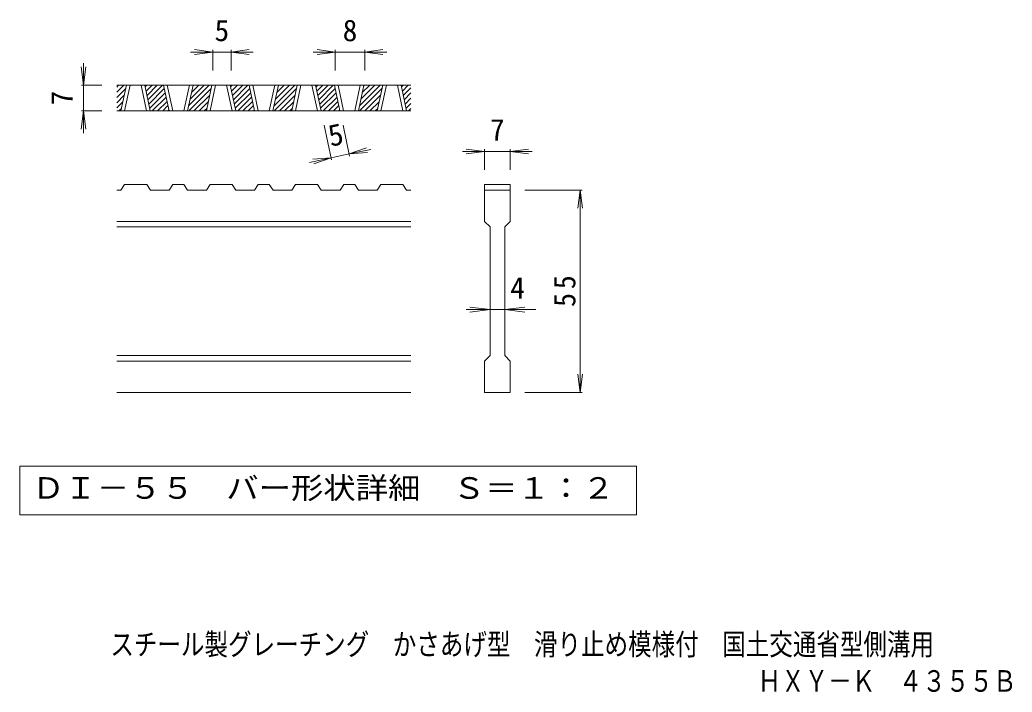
# Model space of a CAD drawing. Units: millimetres on the paper, enlarged 5 times, with parts at other scales. Extents: x -806 to 906, y -687 to 602.
# Drawn here: x -485 to 189, y -687 to -230 of the extents above; entities that cross this region are included whole.
import ezdxf
from ezdxf.enums import TextEntityAlignment as Align

# ---------------------------------------------------------------- set-up
doc = ezdxf.new("R2010")
doc.units = ezdxf.units.MM
doc.header["$LTSCALE"] = 5
doc.layers.add('D-0', color=3, linetype='Continuous', lineweight=9)
doc.layers.add('D-4', color=7, linetype='Continuous', lineweight=9)
doc.layers.add('F-5_F-5ﾚｲﾔ', color=2, linetype='Continuous')
doc.styles.add('ＭＳ ゴシック', font='')
doc.styles.get('ＭＳ ゴシック').set_extended_font_data('MS Gothic')

msp = doc.modelspace()

# ---------------------------------------------------------------- linework, layer by layer
at = {"layer": 'D-0'}
for p, q in [((-219.585, -274.338), (-419.585, -274.338)), ((-419.585, -275.658), (-418.264, -274.338)), ((-419.585, -279.194), (-414.729, -274.338)), ((-416.717, -291.838), (-412.972, -274.338)), ((-414.217, -291.838), (-410.472, -274.338)), ((-402.972, -274.338), (-399.227, -291.838)), ((-400.472, -274.338), (-396.727, -291.838)), ((-400.228, -275.477), (-399.089, -274.338)), ((-399.605, -278.389), (-395.554, -274.338)), ((-398.982, -281.302), (-392.018, -274.338)), ((-398.359, -284.214), (-388.482, -274.338)), ((-383.944, -291.838), (-387.689, -274.338)), ((-381.444, -291.838), (-385.189, -274.338)), ((-370.199, -274.338), (-373.944, -291.838)), ((-367.689, -274.338), (-371.434, -291.838)), ((-370.691, -288.366), (-356.663, -274.338)), ((-369.729, -283.868), (-360.198, -274.338)), ((-368.766, -279.37), (-363.734, -274.338)), ((-367.803, -274.872), (-367.269, -274.338)), ((-358.651, -291.838), (-354.906, -274.338)), ((-356.151, -291.838), (-352.406, -274.338)), ((-344.906, -274.338), (-341.161, -291.838)), ((-342.406, -274.338), (-338.661, -291.838)), ((-342.162, -275.477), (-341.023, -274.338)), ((-341.539, -278.389), (-337.488, -274.338)), ((-340.916, -281.302), (-333.952, -274.338)), ((-340.293, -284.214), (-330.416, -274.338)), ((-325.878, -291.838), (-329.623, -274.338)), ((-323.378, -291.838), (-327.123, -274.338)), ((-312.133, -274.338), (-315.878, -291.838)), ((-309.623, -274.338), (-313.368, -291.838)), ((-312.625, -288.366), (-298.597, -274.338)), ((-311.663, -283.868), (-302.132, -274.338)), ((-310.7, -279.37), (-305.668, -274.338)), ((-309.737, -274.872), (-309.203, -274.338)), ((-300.585, -291.838), (-296.84, -274.338)), ((-298.085, -291.838), (-294.34, -274.338)), ((-286.84, -274.338), (-283.095, -291.838)), ((-284.34, -274.338), (-280.595, -291.838)), ((-284.096, -275.477), (-282.957, -274.338)), ((-283.473, -278.389), (-279.421, -274.338)), ((-282.85, -281.302), (-275.886, -274.338)), ((-282.227, -284.214), (-272.35, -274.338)), ((-267.812, -291.838), (-271.557, -274.338)), ((-265.312, -291.838), (-269.057, -274.338)), ((-254.067, -274.338), (-257.812, -291.838)), ((-251.557, -274.338), (-255.302, -291.838)), ((-254.559, -288.366), (-240.531, -274.338)), ((-253.596, -283.868), (-244.066, -274.338)), ((-252.634, -279.37), (-247.602, -274.338)), ((-251.671, -274.872), (-251.137, -274.338)), ((-242.519, -291.838), (-238.774, -274.338)), ((-240.019, -291.838), (-236.274, -274.338)), ((-228.774, -274.338), (-225.029, -291.838)), ((-226.274, -274.338), (-222.529, -291.838)), ((-226.03, -275.477), (-224.891, -274.338)), ((-225.407, -278.389), (-221.355, -274.338)), ((-224.784, -281.302), (-219.585, -276.103)), ((-419.585, -282.729), (-413.456, -276.601)), ((-419.585, -286.265), (-414.419, -281.099)), ((-397.735, -287.126), (-387.206, -276.597)), ((-397.112, -290.039), (-386.582, -279.509)), ((-395.376, -291.838), (-385.959, -282.421)), ((-370.627, -291.838), (-355.39, -276.601)), ((-367.092, -291.838), (-356.353, -281.099)), ((-339.669, -287.126), (-329.14, -276.597)), ((-339.046, -290.039), (-328.516, -279.509)), ((-337.31, -291.838), (-327.893, -282.421)), ((-312.561, -291.838), (-297.324, -276.601)), ((-309.026, -291.838), (-298.287, -281.099)), ((-281.603, -287.126), (-271.074, -276.597)), ((-280.98, -290.039), (-270.45, -279.509)), ((-279.244, -291.838), (-269.827, -282.421)), ((-254.495, -291.838), (-239.258, -276.601)), ((-250.96, -291.838), (-240.221, -281.099)), ((-224.161, -284.214), (-219.585, -279.638)), ((-223.537, -287.126), (-219.585, -283.174)), ((-419.585, -289.8), (-415.382, -285.597)), ((-391.841, -291.838), (-385.336, -285.334)), ((-388.305, -291.838), (-384.713, -288.246)), ((-363.556, -291.838), (-357.316, -285.597)), ((-333.774, -291.838), (-327.27, -285.334)), ((-330.239, -291.838), (-326.647, -288.246)), ((-305.49, -291.838), (-299.25, -285.597)), ((-275.708, -291.838), (-269.204, -285.334)), ((-272.173, -291.838), (-268.581, -288.246)), ((-247.424, -291.838), (-241.184, -285.597)), ((-222.914, -290.039), (-219.585, -286.709)), ((-219.585, -291.838), (-419.585, -291.838)), ((-418.087, -291.838), (-416.344, -290.095)), ((-384.769, -291.838), (-384.09, -291.158)), ((-360.021, -291.838), (-358.278, -290.095)), ((-326.703, -291.838), (-326.024, -291.158)), ((-301.955, -291.838), (-300.212, -290.095)), ((-268.637, -291.838), (-267.958, -291.158)), ((-243.889, -291.838), (-242.146, -290.095)), ((-221.178, -291.838), (-219.585, -290.245)), ((-416.674, -345.588), (-414.174, -341.838)), ((-399.184, -341.838), (-414.174, -341.838)), ((-399.184, -341.838), (-396.684, -345.588)), ((-383.901, -345.588), (-381.401, -341.838)), ((-373.901, -341.838), (-381.401, -341.838)), ((-373.901, -341.838), (-371.391, -345.588)), ((-358.608, -345.588), (-356.108, -341.838)), ((-341.118, -341.838), (-356.108, -341.838)), ((-341.118, -341.838), (-338.618, -345.588)), ((-325.835, -345.588), (-323.335, -341.838)), ((-315.835, -341.838), (-323.335, -341.838)), ((-315.835, -341.838), (-313.325, -345.588)), ((-300.542, -345.588), (-298.042, -341.838)), ((-283.052, -341.838), (-298.042, -341.838)), ((-283.052, -341.838), (-280.552, -345.588)), ((-267.769, -345.588), (-265.269, -341.838)), ((-257.769, -341.838), (-265.269, -341.838)), ((-257.769, -341.838), (-255.259, -345.588)), ((-242.476, -345.588), (-239.976, -341.838)), ((-224.986, -341.838), (-239.976, -341.838)), ((-224.986, -341.838), (-222.486, -345.588)), ((-169.585, -341.838), (-169.585, -345.588)), ((-416.674, -345.588), (-419.585, -345.588)), ((-383.901, -345.588), (-396.684, -345.588)), ((-358.608, -345.588), (-371.391, -345.588)), ((-325.835, -345.588), (-338.618, -345.588)), ((-300.542, -345.588), (-313.325, -345.588)), ((-267.769, -345.588), (-280.552, -345.588)), ((-242.476, -345.588), (-255.259, -345.588)), ((-219.585, -345.588), (-222.486, -345.588)), ((-169.585, -345.588), (-152.085, -345.588)), ((-169.585, -366.838), (-169.585, -345.588)), ((-152.085, -345.588), (-152.085, -366.838)), ((-219.585, -366.838), (-419.585, -366.838)), ((-219.585, -370.588), (-419.585, -370.588)), ((-169.585, -366.838), (-165.835, -370.588)), ((-165.835, -458.088), (-165.835, -370.588)), ((-155.835, -370.588), (-152.085, -366.838)), ((-155.835, -370.588), (-155.835, -458.088)), ((-219.585, -458.088), (-419.585, -458.088)), ((-169.585, -461.838), (-165.835, -458.088)), ((-155.835, -458.088), (-152.085, -461.838)), ((-219.585, -461.838), (-419.585, -461.838)), ((-169.585, -483.088), (-169.585, -461.838)), ((-152.085, -461.838), (-152.085, -483.088)), ((-219.585, -483.088), (-419.585, -483.088)), ((-152.085, -483.088), (-169.585, -483.088))]:
    msp.add_line(p, q, dxfattribs=at)
msp.add_lwpolyline([(-169.585, -341.838), (-152.085, -341.838), (-152.085, -345.588)], dxfattribs=at)
at = {"layer": 'D-0', "color": 7}
msp.add_lwpolyline([(-485.412, -533.088), (-485.412, -566.314), (-66.258, -566.314), (-66.258, -533.088)], close=True, dxfattribs=at)
at = {"layer": 'D-4'}
for p, q in [((-354.335, -251.838), (-369.335, -251.838)), ((-354.335, -251.838), (-366.728, -250.206)), ((-354.335, -251.838), (-366.728, -253.469)), ((-354.335, -250.338), (-354.335, -264.338)), ((-341.835, -251.838), (-354.335, -251.838)), ((-341.835, -251.838), (-329.442, -250.206)), ((-341.835, -250.338), (-341.835, -264.338)), ((-341.835, -251.838), (-329.442, -253.469)), ((-341.835, -251.838), (-326.835, -251.838)), ((-270.986, -251.838), (-285.986, -251.838)), ((-270.986, -251.838), (-283.379, -250.206)), ((-270.986, -251.838), (-283.379, -253.469)), ((-270.986, -250.338), (-270.986, -264.338)), ((-250.986, -251.838), (-270.986, -251.838)), ((-250.986, -251.838), (-238.593, -250.206)), ((-250.986, -250.338), (-250.986, -264.338)), ((-250.986, -251.838), (-238.593, -253.469)), ((-250.986, -251.838), (-235.986, -251.838)), ((-442.085, -274.338), (-443.716, -261.945)), ((-442.085, -274.338), (-442.085, -259.338)), ((-442.085, -274.338), (-440.453, -261.945)), ((-443.585, -274.338), (-429.585, -274.338)), ((-442.085, -274.338), (-442.085, -291.838)), ((-442.085, -291.838), (-443.716, -304.231)), ((-443.585, -291.838), (-429.585, -291.838)), ((-442.085, -291.838), (-440.453, -304.231)), ((-442.085, -291.838), (-442.085, -306.838)), ((-273.465, -325.155), (-278.524, -301.516)), ((-261.242, -322.54), (-265.741, -301.516)), ((-261.556, -321.073), (-249.779, -316.884)), ((-273.779, -323.688), (-288.447, -326.827)), ((-273.779, -323.688), (-286.239, -324.686)), ((-273.779, -323.688), (-285.556, -327.877)), ((-261.556, -321.073), (-273.779, -323.688)), ((-261.556, -321.073), (-246.888, -317.934)), ((-261.556, -321.073), (-249.096, -320.075)), ((-169.585, -319.338), (-184.585, -319.338)), ((-169.585, -319.338), (-181.978, -317.706)), ((-169.585, -319.338), (-181.978, -320.97)), ((-169.585, -317.838), (-169.585, -331.838)), ((-152.085, -319.338), (-169.585, -319.338)), ((-152.085, -319.338), (-139.692, -317.706)), ((-152.085, -317.838), (-152.085, -331.838)), ((-152.085, -319.338), (-139.692, -320.97)), ((-152.085, -319.338), (-137.085, -319.338)), ((-103.085, -345.588), (-142.085, -345.588)), ((-104.585, -345.588), (-106.216, -357.981)), ((-104.585, -345.588), (-102.953, -357.981)), ((-104.585, -483.088), (-104.585, -345.588)), ((-165.835, -426.838), (-182.085, -426.838)), ((-165.835, -426.838), (-179.478, -425.206)), ((-165.835, -426.838), (-179.478, -428.469)), ((-155.835, -426.838), (-165.835, -426.838)), ((-155.835, -426.838), (-142.192, -425.206)), ((-155.835, -426.838), (-142.192, -428.469)), ((-155.835, -426.838), (-134.585, -426.838)), ((-104.585, -483.088), (-106.216, -470.695)), ((-104.585, -483.088), (-102.953, -470.695)), ((-103.085, -483.088), (-142.085, -483.088))]:
    msp.add_line(p, q, dxfattribs=at)

# ---------------------------------------------------------------- texts
at = {"layer": 'D-0', "color": 2, "style": 'ＭＳ ゴシック', "width": 1.1}
msp.add_text('ＤＩ－５５\u3000バー形状詳細\u3000Ｓ＝１：２', height=14.66, dxfattribs=at).set_placement((-477.085, -559.701), align=Align.BOTTOM_LEFT)
at = {"layer": 'D-4', "color": 2, "style": 'ＭＳ ゴシック'}
for s, p in [('5', (-353.085, -248.838)), ('8', (-265.986, -248.838)), ('7', (-165.835, -316.338)), ('4', (-152.085, -423.838))]:
    msp.add_text(s, height=14.66, dxfattribs=at).set_placement(p, align=Align.BOTTOM_LEFT)
for s, rotation, p in [('7', 90, (-445.085, -288.088)), ('5', 12.079, (-273.185, -320.493))]:
    msp.add_text(s, height=14.66, rotation=rotation, dxfattribs=at).set_placement(p, align=Align.BOTTOM_LEFT)
at = {"layer": 'D-4', "color": 2, "insert": (-107.585, -424.963), "char_height": 14.66, "attachment_point": 7, "rotation": 90, "style": 'ＭＳ ゴシック'}
msp.add_mtext('\\T1.27;\\W0.95;55', dxfattribs=at)
at = {"layer": 'F-5_F-5ﾚｲﾔ', "style": 'ＭＳ ゴシック', "width": 0.8}
for s, p in [('スチール製グレーチング\u3000かさあげ型\u3000滑り止め模様付\u3000国土交通省型側溝用', (-423.899, -665.917)), ('ＨＸＹ－Ｋ\u3000４３５５Ｂ', (16.063, -690.831))]:
    msp.add_text(s, height=14.66, dxfattribs=at).set_placement(p, align=Align.BOTTOM_LEFT)

doc.saveas('drawing.dxf')
